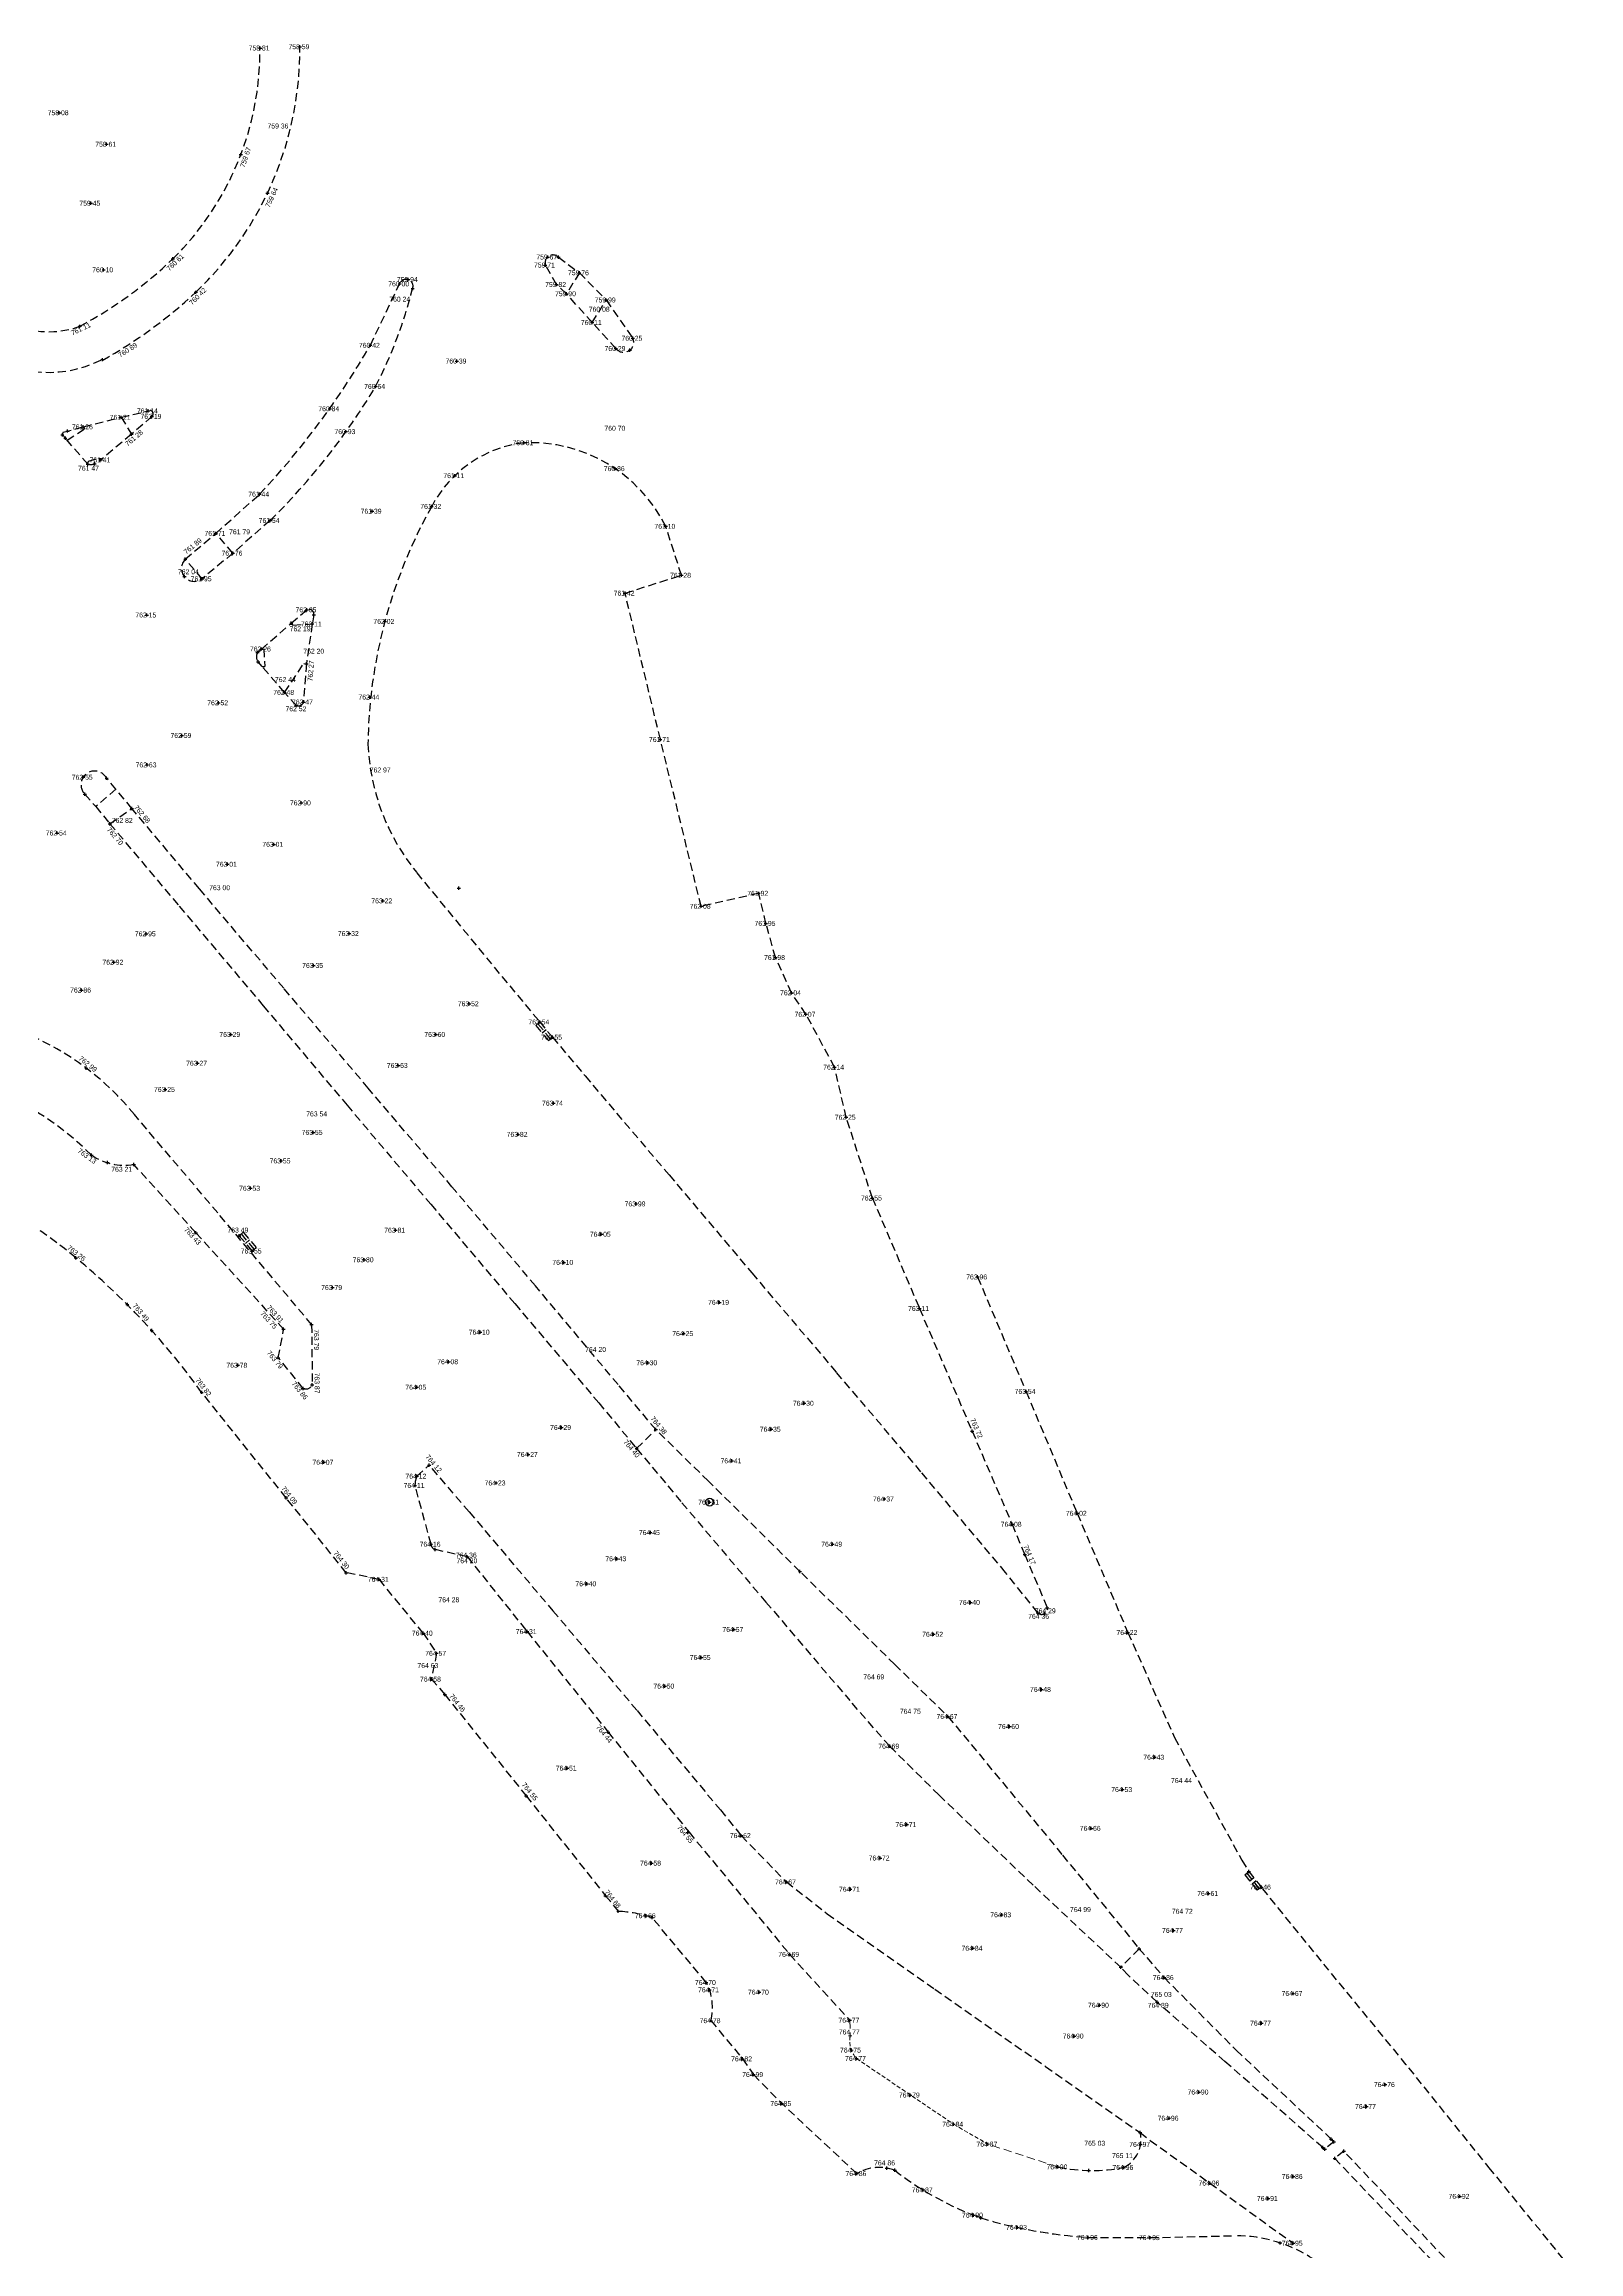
# Model space of a CAD drawing. Extents: x -1 to 212944, y -1 to 167548.
# Drawn here: x 170727.5 to 170845.4, y 133774.1 to 133943.7 of the extents above; entities that cross this region are included whole.
import ezdxf
from ezdxf.enums import TextEntityAlignment as Align

# ---------------------------------------------------------------- set-up
doc = ezdxf.new("R2010")
doc.units = 0
doc.header["$LTSCALE"] = 2.5
doc.header["$MEASUREMENT"] = 0
doc.header["$PDMODE"] = 2
doc.header["$PDSIZE"] = 0.125
doc.linetypes.add('HIDDEN', pattern=[0.375, 0.25, -0.125])
doc.linetypes.add('HIDDEN2', pattern=[0.1875, 0.125, -0.0625])
for name, color, linetype in [('1500-BK-6434-5-GOVA', 4, 'CONTINUOUS'), ('1500-BK-6434-5-PTS', 4, 'CONTINUOUS'), ('1501-8447-15-GOVA', 2, 'CONTINUOUS'), ('1501-8447-15-PTS', 7, 'CONTINUOUS'), ('1501-8447-16-GOVA', 2, 'CONTINUOUS'), ('1501-8447-16-PTS', 7, 'CONTINUOUS'), ('1501-8447-17-GOVA', 2, 'CONTINUOUS'), ('1501-8447-17-PTS', 7, 'CONTINUOUS'), ('1501-8447-17A-GOVA', 2, 'CONTINUOUS'), ('1501-8447-17A-PTS', 7, 'HIDDEN'), ('1501-8447-18A-GOVA', 2, 'CONTINUOUS'), ('1501-8447-18A-PTS', 7, 'CONTINUOUS'), ('2404', 210, 'HIDDEN'), ('2404-PL', 210, 'HIDDEN2'), ('2411', 212, 'CONTINUOUS'), ('2601', 32, 'CONTINUOUS'), ('4903', 152, 'HIDDEN')]:
    doc.layers.add(name, color=color, linetype=linetype)

msp = doc.modelspace()

# ---------------------------------------------------------------- linework, layer by layer
at = {"layer": '1500-BK-6434-5-PTS', "lineweight": 0}
for p in [(170789.44, 133790.73, 764.77), (170789.53, 133789.64, 764.75), (170789.92, 133789, 764.77), (170797.38, 133783.95, 764.84), (170800.01, 133782.42, 764.87)]:
    msp.add_point(p, dxfattribs=at)
at = {"layer": '1501-8447-15-PTS'}
for p in [(170764.38, 133913.07, 760.81), (170759.07, 133910.54, 761.11), (170771.39, 133911.08, 760.86), (170757.3, 133908.18, 761.32), (170775.28, 133906.65, 761.1), (170772.15, 133901.52, 761.42), (170776.48, 133902.89, 761.28), (170753.7, 133899.35, 762.02), (170740.94, 133893.1, 762.52), (170752.55, 133893.54, 762.44), (170738.12, 133890.59, 762.59), (170774.86, 133890.28, 761.71), (170735.44, 133888.33, 762.63), (170730.54, 133887.38, 762.55), (170732.34, 133887.31, 762.57), (170730.66, 133886.08, 762.57), (170734.28, 133884.98, 762.68), (170747.29, 133885.41, 762.9), (170728.54, 133883.1, 762.54), (170732.59, 133883.81, 762.7), (170745.17, 133882.23, 763.01), (170741.61, 133880.7, 763.01), (170753.54, 133877.89, 763.22), (170759.39, 133878.87, 763.43), (170782.41, 133878.47, 761.92), (170777.99, 133877.47, 762.08), (170782.97, 133876.16, 761.95), (170735.38, 133875.36, 762.95), (170750.97, 133875.38, 763.32), (170732.89, 133873.18, 762.92), (170748.23, 133872.93, 763.35), (170783.7, 133873.54, 761.98), (170730.41, 133871.04, 762.86), (170760.18, 133869.99, 763.52), (170784.93, 133870.83, 762.04), (170741.87, 133867.63, 763.29), (170757.61, 133867.63, 763.6), (170765.6, 133868.59, 763.54), (170786.04, 133869.18, 762.07), (170766.58, 133867.42, 763.55), (170730.78, 133865.04, 762.99), (170739.32, 133865.42, 763.27), (170754.73, 133865.25, 763.63), (170788.24, 133865.12, 762.14), (170736.85, 133863.41, 763.25), (170766.65, 133862.36, 763.74), (170789.13, 133861.27, 762.25), (170748.19, 133860.11, 763.55), (170763.93, 133859.96, 763.82), (170731.17, 133858.37, 763.13), (170732.41, 133857.79, 763.17), (170734.43, 133857.65, 763.21), (170745.73, 133857.92, 763.55), (170743.39, 133855.82, 763.53), (170772.99, 133854.62, 763.99), (170791.14, 133855.07, 762.55), (170739.18, 133852.41, 763.43), (170754.53, 133852.6, 763.81), (170742.51, 133852.18, 763.49), (170743.51, 133851, 763.55), (170770.32, 133852.29, 764.05), (170729.98, 133850.48, 763.26), (170752.11, 133850.33, 763.8), (170767.44, 133850.13, 764.1), (170749.69, 133848.2, 763.79), (170733.93, 133846.89, 763.49), (170779.4, 133847.06, 764.19), (170735.8, 133844.9, 763.62), (170745.93, 133845.01, 763.75), (170748.08, 133845.35, 763.79), (170761.02, 133844.77, 764.1), (170776.65, 133844.66, 764.25), (170742.41, 133842.23, 763.78), (170745.52, 133842.81, 763.79), (170758.6, 133842.5, 764.08), (170773.89, 133842.42, 764.3), (170748.13, 133840.73, 763.87), (170756.15, 133840.54, 764.05), (170739.64, 133840.15, 763.82), (170747.43, 133840.45, 763.86), (170785.91, 133839.31, 764.3), (170767.27, 133837.45, 764.29), (170774.51, 133837.29, 764.38), (170783.37, 133837.32, 764.35), (170773.04, 133835.84, 764.4), (170749.02, 133834.78, 764.07), (170756.16, 133833.71, 764.12), (170757.11, 133834.56, 764.12), (170764.72, 133835.38, 764.27), (170780.36, 133834.89, 764.41), (170746.12, 133832.05, 764.09), (170756.02, 133833, 764.11), (170762.24, 133833.19, 764.23), (170778.64, 133831.72, 764.61), (170792.06, 133831.96, 764.37), (170774.09, 133829.38, 764.45), (170757.25, 133828.49, 764.16), (170757.58, 133828.08, 764.15), (170760.02, 133827.52, 764.2), (170771.51, 133827.37, 764.43), (170788.09, 133828.49, 764.49), (170750.74, 133826.3, 764.3), (170753.27, 133825.79, 764.31), (170769.21, 133825.45, 764.4), (170785.58, 133826.39, 764.56), (170780.5, 133821.94, 764.57), (170756.65, 133821.66, 764.4), (170757.68, 133820.11, 764.57), (170777.99, 133819.79, 764.55), (170757.28, 133818.13, 764.58), (170758.31, 133816.94, 764.46), (170775.2, 133817.59, 764.5), (170764.55, 133809.17, 764.55), (170770.65, 133801.5, 764.68)]:
    msp.add_point(p, dxfattribs=at)
at = {"layer": '1501-8447-16-PTS'}
for p in [(170766.21, 133927.33, 759.67), (170767.04, 133927.31, 759.66), (170754.84, 133925.27, 760), (170755.5, 133925.6, 759.94), (170766.03, 133926.71, 759.71), (170768.64, 133926.12, 759.76), (170755.84, 133924.91, 760), (170766.89, 133925.22, 759.82), (170767.65, 133924.51, 759.9), (170770.7, 133924.03, 759.99), (170769.63, 133922.3, 760.11), (170752.59, 133920.55, 760.42), (170771.45, 133920.3, 760.29), (170772.52, 133920.17, 760.31), (170772.75, 133921.09, 760.25), (170759.24, 133919.34, 760.39), (170752.99, 133917.39, 760.64), (170735.54, 133915.51, 761.14), (170735.82, 133915.09, 761.19), (170749.47, 133915.68, 760.84), (170728.94, 133913.67, 761.31), (170729.17, 133913.42, 761.34), (170729.34, 133913.97, 761.28), (170730.55, 133914.29, 761.26), (170733.45, 133915.02, 761.21), (170734.25, 133913.72, 761.28), (170750.71, 133913.92, 760.93), (170731.9, 133911.75, 761.41), (170730.89, 133911.42, 761.47), (170731.41, 133911.44, 761.44), (170744.09, 133909.12, 761.44), (170744.89, 133907.1, 761.54), (170752.72, 133907.81, 761.39), (170740.73, 133906.11, 761.71), (170738.38, 133904.13, 761.89), (170742.04, 133904.59, 761.76), (170738.31, 133902.79, 762), (170739.67, 133902.62, 761.95), (170735.42, 133899.84, 762.15), (170747.72, 133900.24, 762.05), (170748.26, 133899.85, 762.05), (170746.52, 133899.22, 762.12), (170748.13, 133899.15, 762.11), (170743.93, 133896.96, 762.28), (170744.22, 133897.23, 762.26), (170743.98, 133896.25, 762.37), (170747.68, 133896.1, 762.27), (170746.01, 133893.9, 762.48), (170747.45, 133893.16, 762.47), (170746.9, 133892.89, 762.52), (170799.22, 133849.01, 762.96), (170794.76, 133846.59, 763.11), (170802.94, 133840.22, 763.54), (170798.8, 133837.17, 763.72), (170806.87, 133830.86, 764.02), (170801.87, 133830.02, 764.08), (170802.84, 133827.7, 764.17), (170798.67, 133824.02, 764.4), (170804.57, 133823.61, 764.29), (170803.84, 133823.22, 764.36), (170804.36, 133823.15, 764.33), (170764.63, 133821.78, 764.31), (170795.84, 133821.57, 764.52), (170810.76, 133821.71, 764.22), (170804.12, 133817.34, 764.48), (170796.94, 133815.26, 764.67), (170770.85, 133814.06, 764.44), (170801.67, 133814.49, 764.6), (170792.47, 133812.98, 764.69), (170812.82, 133812.13, 764.43), (170767.7, 133811.29, 764.51), (170810.36, 133809.65, 764.53), (170793.79, 133806.96, 764.71), (170807.94, 133806.67, 764.66), (170776.97, 133806.34, 764.55), (170781.07, 133806.11, 764.62), (170774.18, 133804, 764.58), (170791.73, 133804.39, 764.72), (170820.05, 133803.35, 764.44), (170784.54, 133802.55, 764.67), (170789.45, 133801.99, 764.71), (170816.96, 133801.67, 764.61), (170821.01, 133802.16, 764.46), (170771.63, 133800.3, 764.68), (170773.77, 133799.96, 764.66), (170774.22, 133799.82, 764.63), (170801.07, 133800.03, 764.83), (170814.26, 133798.83, 764.77), (170784.79, 133796.99, 764.69), (170798.86, 133797.46, 764.84), (170811.63, 133797.43, 764.86), (170778.39, 133794.83, 764.7), (170810.22, 133796, 764.86), (170813.55, 133795.21, 764.86), (170778.63, 133794.27, 764.71), (170782.46, 133794.09, 764.7), (170808.57, 133793.09, 764.9), (170813, 133793.33, 764.89), (170778.75, 133791.9, 764.78), (170789.41, 133791.93, 764.77), (170806.63, 133790.72, 764.9), (170781.17, 133788.97, 764.82), (170782.02, 133787.76, 764.99), (170784.18, 133785.54, 764.85), (170794.05, 133786.19, 764.79), (170789.95, 133780.16, 764.86), (170792.25, 133780.58, 764.86), (170792.86, 133780.42, 764.86), (170795.04, 133778.9, 764.87), (170798.9, 133776.97, 764.9)]:
    msp.add_point(p, dxfattribs=at)
at = {"layer": '1501-8447-17-PTS'}
for p in [(170744.12, 133943.38, 758.81), (170747.18, 133943.48, 758.59), (170728.69, 133938.41, 758.08), (170732.34, 133935.99, 758.61), (170742.65, 133935.19, 759.67), (170744.7, 133932.24, 759.64), (170731.12, 133931.46, 759.45), (170737.43, 133927.19, 760.61), (170732.11, 133926.35, 760.1), (170739.18, 133924.62, 760.42), (170730.28, 133922.01, 761.11), (170732.02, 133919.45, 760.89)]:
    msp.add_point(p, dxfattribs=at)
at = {"layer": '1501-8447-17A-PTS'}
for p in [(170811.71, 133783.31, 764.91), (170811.74, 133782.4, 764.97), (170825.72, 133782.16, 764.83), (170825.88, 133782.04, 764.81), (170826.38, 133782.8, 764.78), (170826.58, 133782.59, 764.76), (170826.64, 133781.33, 764.84), (170827.35, 133781.88, 764.78), (170805.39, 133780.67, 764.9), (170807.76, 133780.4, 764.91), (170810.45, 133780.63, 764.96), (170817.06, 133779.43, 764.96), (170799.46, 133776.76, 764.89), (170802.28, 133776.03, 764.93), (170807.72, 133775.26, 764.96), (170812.48, 133775.24, 764.95), (170822.45, 133774.83, 764.97), (170823.45, 133774.81, 764.95)]:
    msp.add_point(p, dxfattribs=at)
at = {"layer": '1501-8447-18A-PTS'}
for p in [(170823.44, 133793.99, 764.67), (170821.02, 133791.71, 764.77), (170816.22, 133786.42, 764.9), (170830.53, 133786.99, 764.76), (170829.08, 133785.31, 764.77), (170813.92, 133784.41, 764.96), (170823.45, 133779.94, 764.86), (170821.54, 133778.25, 764.91), (170836.26, 133778.41, 764.92)]:
    msp.add_point(p, dxfattribs=at)
at = {"layer": '2404'}
for p, q in [((170767.04, 133927.31), (170768.64, 133926.12)), ((170766.89, 133925.22), (170766.03, 133926.71)), ((170768.64, 133926.12), (170767.65, 133924.51)), ((170768.64, 133926.12), (170770.7, 133924.03)), ((170752.59, 133920.55), (170754.84, 133925.27)), ((170767.65, 133924.51), (170766.89, 133925.22)), ((170769.63, 133922.3), (170767.65, 133924.51)), ((170769.63, 133922.3), (170770.7, 133924.03)), ((170770.7, 133924.03), (170772.75, 133921.09)), ((170771.45, 133920.3), (170769.63, 133922.3)), ((170733.45, 133915.02), (170735.54, 133915.51)), ((170729.17, 133913.42), (170728.94, 133913.67)), ((170729, 133913.88), (170730.55, 133914.29)), ((170729.3, 133913.27), (170730.66, 133914.12)), ((170730.55, 133914.29), (170733.45, 133915.02)), ((170730.66, 133914.12), (170730.55, 133914.29)), ((170734.25, 133913.72), (170731.9, 133911.75)), ((170733.45, 133915.02), (170734.25, 133913.72)), ((170735.82, 133915.09), (170734.25, 133913.72)), ((170730.89, 133911.42), (170729.17, 133913.42)), ((170730.95, 133911.65), (170731.73, 133911.9)), ((170731.9, 133911.75), (170731.73, 133911.9)), ((170730.89, 133911.42), (170730.95, 133911.65)), ((170740.73, 133906.11), (170744.09, 133909.12)), ((170744.89, 133907.1), (170742.04, 133904.59)), ((170744.89, 133907.1), (170744.89, 133907.1)), ((170738.38, 133904.13), (170740.73, 133906.11)), ((170742.04, 133904.59), (170740.73, 133906.11)), ((170776.48, 133902.89), (170775.28, 133906.65)), ((170739.67, 133902.62), (170738.38, 133904.13)), ((170742.04, 133904.59), (170739.67, 133902.62)), ((170772.15, 133901.52), (170776.48, 133902.89)), ((170746.52, 133899.22), (170747.72, 133900.24)), ((170774.86, 133890.28), (170772.15, 133901.52)), ((170744.22, 133897.23), (170746.52, 133899.22)), ((170746.52, 133899.22), (170746.65, 133899.07)), ((170746.65, 133899.07), (170748.13, 133899.15)), ((170748.13, 133899.15), (170747.68, 133896.1)), ((170748.26, 133899.85), (170748.13, 133899.15)), ((170743.93, 133896.96), (170744.22, 133897.23)), ((170744.22, 133897.23), (170744.42, 133897.24)), ((170744.42, 133897.24), (170744.48, 133895.89)), ((170744.28, 133895.88), (170743.98, 133896.25)), ((170744.28, 133895.88), (170744.48, 133895.89)), ((170746.01, 133893.9), (170744.28, 133895.88)), ((170746.01, 133893.9), (170747.48, 133896.12)), ((170747.68, 133896.1), (170747.45, 133893.16)), ((170747.48, 133896.12), (170747.68, 133896.1)), ((170746.9, 133892.89), (170746.01, 133893.9)), ((170777.99, 133877.47), (170774.86, 133890.28)), ((170733.05, 133886.46), (170731.5, 133885.13)), ((170733.05, 133886.46), (170732.34, 133887.31)), ((170734.28, 133884.98), (170733.05, 133886.46)), ((170730.66, 133886.08), (170731.5, 133885.13)), ((170731.5, 133885.13), (170732.59, 133883.81)), ((170732.59, 133883.81), (170734.28, 133884.98)), ((170739.46, 133878.81), (170734.28, 133884.98)), ((170732.59, 133883.81), (170737.92, 133877.48)), ((170756.15, 133880.05), (170762.69, 133872.08)), ((170745.94, 133871.18), (170739.46, 133878.81)), ((170782.41, 133878.47), (170777.99, 133877.47)), ((170782.97, 133876.16), (170782.41, 133878.47)), ((170737.92, 133877.48), (170744.37, 133869.83)), ((170783.7, 133873.54), (170782.97, 133876.16)), ((170784.93, 133870.83), (170783.7, 133873.54)), ((170752.43, 133863.5), (170745.94, 133871.18)), ((170762.69, 133872.08), (170765.6, 133868.59)), ((170744.37, 133869.83), (170750.8, 133862.21)), ((170786.04, 133869.18), (170784.93, 133870.83)), ((170788.24, 133865.12), (170786.04, 133869.18)), ((170766.58, 133867.42), (170769.08, 133864.45)), ((170769.08, 133864.45), (170775.53, 133856.84)), ((170789.13, 133861.27), (170788.24, 133865.12)), ((170758.86, 133855.93), (170752.43, 133863.5)), ((170740.87, 133853.93), (170734.47, 133861.48)), ((170750.8, 133862.21), (170757.23, 133854.59)), ((170791.14, 133855.07), (170789.13, 133861.27)), ((170739.18, 133852.41), (170734.43, 133857.65)), ((170765.27, 133848.32), (170758.86, 133855.93)), ((170775.53, 133856.84), (170781.88, 133849.32)), ((170757.23, 133854.59), (170763.68, 133846.96)), ((170791.14, 133855.07), (170794.76, 133846.59)), ((170748.08, 133845.35), (170740.87, 133853.93)), ((170745.93, 133845.01), (170739.18, 133852.41)), ((170781.88, 133849.32), (170788.39, 133841.68)), ((170771.62, 133840.74), (170765.27, 133848.32)), ((170799.22, 133849.01), (170802.94, 133840.22)), ((170763.68, 133846.96), (170770.13, 133839.34)), ((170794.76, 133846.59), (170798.8, 133837.17)), ((170745.52, 133842.81), (170745.93, 133845.01)), ((170748.08, 133845.35), (170748.13, 133840.73)), ((170747.43, 133840.45), (170745.52, 133842.81)), ((170774.51, 133837.29), (170771.62, 133840.74)), ((170794.87, 133834.05), (170788.39, 133841.68)), ((170746.12, 133832.05), (170739.64, 133840.15)), ((170770.13, 133839.34), (170773.04, 133835.84)), ((170802.94, 133840.22), (170806.87, 133830.86)), ((170773.04, 133835.84), (170774.51, 133837.29)), ((170778.55, 133833.33), (170774.51, 133837.29)), ((170773.04, 133835.84), (170776.52, 133831.67)), ((170798.8, 133837.17), (170801.87, 133830.02)), ((170756.16, 133833.71), (170757.11, 133834.56)), ((170760.18, 133830.97), (170757.11, 133834.56)), ((170801.37, 133826.32), (170794.87, 133834.05)), ((170757.25, 133828.49), (170756.02, 133833)), ((170756.16, 133833.71), (170756.16, 133833.71)), ((170785.58, 133826.39), (170778.55, 133833.33)), ((170750.74, 133826.3), (170746.12, 133832.05)), ((170760.18, 133830.97), (170766.61, 133823.38)), ((170776.52, 133831.67), (170782.96, 133824.05)), ((170806.87, 133830.86), (170810.76, 133821.71)), ((170801.87, 133830.02), (170802.84, 133827.7)), ((170760.02, 133827.52), (170757.58, 133828.08)), ((170760.02, 133827.54), (170764.63, 133821.78)), ((170802.84, 133827.7), (170804.57, 133823.61)), ((170753.27, 133825.79), (170750.74, 133826.3)), ((170756.65, 133821.66), (170753.27, 133825.79)), ((170792.86, 133819.26), (170785.58, 133826.39)), ((170803.84, 133823.22), (170801.37, 133826.32)), ((170782.96, 133824.05), (170789.41, 133816.48)), ((170766.61, 133823.38), (170773.07, 133815.72)), ((170756.65, 133821.66), (170757.68, 133820.11)), ((170764.63, 133821.78), (170770.85, 133814.06)), ((170810.76, 133821.71), (170814.34, 133813.64)), ((170757.68, 133820.11), (170757.28, 133818.13)), ((170792.86, 133819.26), (170796.94, 133815.26)), ((170757.28, 133818.13), (170758.31, 133816.94)), ((170758.31, 133816.94), (170764.55, 133809.17)), ((170773.07, 133815.72), (170779.47, 133808.09)), ((170792.47, 133812.98), (170789.41, 133816.48)), ((170796.94, 133815.26), (170799.33, 133812.38)), ((170770.85, 133814.06), (170777.07, 133806.37)), ((170814.34, 133813.64), (170819.52, 133804.22)), ((170796.26, 133809.22), (170792.47, 133812.98)), ((170799.33, 133812.38), (170805.74, 133804.62)), ((170764.55, 133809.17), (170770.65, 133801.5)), ((170803.49, 133802.3), (170796.26, 133809.22)), ((170779.47, 133808.09), (170781.07, 133806.11)), ((170777.07, 133806.37), (170784.79, 133796.99)), ((170781.07, 133806.11), (170784.54, 133802.55)), ((170805.74, 133804.62), (170811.63, 133797.43)), ((170819.52, 133804.22), (170820.05, 133803.35)), ((170784.54, 133802.55), (170787.68, 133800.11)), ((170810.22, 133796), (170803.49, 133802.3)), ((170825.63, 133796.46), (170821.01, 133802.16)), ((170770.65, 133801.5), (170771.63, 133800.3)), ((170787.68, 133800.11), (170795.93, 133794.32)), ((170778.39, 133794.83), (170774.22, 133799.82)), ((170784.79, 133796.99), (170789.41, 133791.93)), ((170811.63, 133797.43), (170810.22, 133796)), ((170811.63, 133797.43), (170812.21, 133796.74)), ((170812.21, 133796.74), (170813.55, 133795.21)), ((170810.79, 133795.4), (170810.22, 133796)), ((170813, 133793.33), (170810.79, 133795.4)), ((170813.55, 133795.21), (170819.08, 133789.63)), ((170832.14, 133788.52), (170825.63, 133796.46)), ((170795.93, 133794.32), (170804.44, 133788.39)), ((170818.21, 133788.77), (170813, 133793.33)), ((170778.75, 133791.9), (170778.75, 133791.9)), ((170778.75, 133791.9), (170778.75, 133791.9)), ((170778.75, 133791.9), (170781.17, 133788.97)), ((170781.17, 133788.97), (170782.02, 133787.76)), ((170804.44, 133788.39), (170811.71, 133783.31)), ((170825.72, 133782.16), (170818.21, 133788.77)), ((170819.08, 133789.63), (170826.38, 133782.8)), ((170838.61, 133780.48), (170832.14, 133788.52)), ((170782.02, 133787.76), (170784.18, 133785.54)), ((170789.95, 133780.16), (170784.18, 133785.54)), ((170811.71, 133783.31), (170812.48, 133782.7)), ((170812.48, 133782.7), (170817.06, 133779.43)), ((170825.88, 133782.04), (170825.72, 133782.16)), ((170826.58, 133782.59), (170825.88, 133782.04)), ((170826.38, 133782.8), (170826.58, 133782.59)), ((170827.35, 133781.88), (170826.64, 133781.33)), ((170826.64, 133781.33), (170839.52, 133767.79)), ((170840.21, 133768.25), (170827.35, 133781.88)), ((170845.39, 133772.14), (170838.61, 133780.48)), ((170817.06, 133779.43), (170823.45, 133774.81)), ((170799.46, 133776.76), (170798.9, 133776.97)), ((170807.72, 133775.26), (170812.48, 133775.24)), ((170812.48, 133775.24), (170819.04, 133775.39))]:
    msp.add_line(p, q, dxfattribs=at)
at = {"layer": '2404', "lineweight": 0}
for p, q in [((170789.41, 133791.93), (170789.44, 133790.73)), ((170805.39, 133780.67), (170800.01, 133782.42))]:
    msp.add_line(p, q, dxfattribs=at)
at = {"layer": '2404'}
for centre, radius, start, end in [((170721.66, 133943.18), 22.46, 314.5998, 0.4976), ((170721.47, 133943.26), 25.71, 313.5369, 0.4919), ((170714.93, 133950.73), 32.56, 298.1306, 313.7142), ((170766.61, 133926.88), 0.608, 45.5217, 195.904), ((170755.34, 133925.09), 0.531, 339.868, 160.5342), ((170727.92, 133928.34), 6.75, 221.986, 290.4536), ((170714.32, 133951.21), 36.4, 299.0722, 313.0753), ((170722.04, 133933.42), 34.85, 332.6192, 345.8685), ((170727.87, 133927.59), 9.12, 227.4554, 297.0069), ((170699.76, 133950.96), 60.95, 316.6534, 330.0734), ((170772.05, 133920.78), 0.767, 218.3958, 24.1777), ((170708.04, 133944.44), 52.47, 314.622, 328.9604), ((170735.67, 133915.29), 0.253, 306.8251, 120.555), ((170729.23, 133913.7), 0.289, 142.547, 186.6599), ((170765.51, 133903.87), 9.27, 96.9778, 152.2862), ((170764.86, 133901.42), 11.66, 26.637, 92.3676), ((170731.11, 133912.46), 1.06, 257.9769, 318.2109), ((170790.59, 133889.46), 38.19, 150.6476, 179.2943), ((170739.08, 133903.42), 0.996, 134.6421, 306.3727), ((170747.87, 133899.89), 0.387, 354.7922, 113.5325), ((170744.47, 133896.64), 0.629, 149.6026, 218.4539), ((170747.06, 133893.26), 0.405, 246.981, 345.3127), ((170769.1, 133890.62), 16.71, 182.3551, 219.2139), ((170731.42, 133886.81), 1.05, 28.7085, 223.7104), ((170718.05, 133848.15), 21.15, 39.0664, 67.4151), ((170715.36, 133842.68), 22.27, 44.7767, 105.2552), ((170733.73, 133862.23), 4.64, 236.4428, 278.6485), ((170703.8, 133818.78), 41.11, 50.4466, 63.0533), ((170695.38, 133808.44), 54.44, 35.6175, 50.5432), ((170747.63, 133840.96), 0.551, 248.6492, 334.9537), ((170757.7, 133833.04), 1.68, 156.4202, 181.2705), ((170757.73, 133828.54), 0.488, 186.1704, 251.4892), ((170804.15, 133823.53), 0.432, 224.9841, 11.2423), ((170771.27, 133791.13), 9.17, 71.2467, 87.7545), ((170774.61, 133792.88), 4.25, 346.7046, 27.3047), ((170809.36, 133782.78), 2.41, 296.8462, 12.7927), ((170791.68, 133777.18), 3.45, 70.0597, 120.1517), ((170807.67, 133799.34), 24.03, 231.9443, 248.5863), ((170808.02, 133793.21), 12.82, 258.1607, 280.9334), ((170810.22, 133812.5), 37.33, 253.2504, 266.1643), ((170818.98, 133764.39), 11, 56.4704, 89.7125)]:
    msp.add_arc(centre, radius, start, end, dxfattribs=at)
at = {"layer": '2404-PL', "lineweight": 0}
for p, q in [((170789.92, 133789), (170797.38, 133783.95)), ((170797.38, 133783.95), (170800.01, 133782.42))]:
    msp.add_line(p, q, dxfattribs=at)
msp.add_arc((170791.4, 133790.34), 2, 168.8701, 222.144, dxfattribs=at)
at = {"layer": '2411'}
msp.add_circle((170778.64, 133831.72, 764.61), 0.3, dxfattribs=at)
at = {"layer": '2601'}
msp.add_line((170825.88, 133782.04), (170825.88, 133782.04), dxfattribs=at)
at = {"layer": '4903'}
for p, q in [((170765.29, 133868.33), (170765.6, 133868.59)), ((170765.29, 133868.33), (170766.27, 133867.16)), ((170765.45, 133868.46), (170766.43, 133867.29)), ((170765.6, 133868.59), (170766.58, 133867.42)), ((170765.78, 133867.75), (170766.09, 133868.01)), ((170766.27, 133867.16), (170766.58, 133867.42)), ((170742.51, 133852.18), (170742.82, 133852.44)), ((170742.51, 133852.18), (170743.51, 133851)), ((170742.66, 133852.31), (170743.66, 133851.13)), ((170742.82, 133852.44), (170743.82, 133851.26)), ((170743.32, 133851.85), (170743.01, 133851.59)), ((170743.82, 133851.26), (170743.51, 133851)), ((170819.74, 133803.1), (170820.05, 133803.35)), ((170820.05, 133803.35), (170821.01, 133802.16)), ((170819.74, 133803.1), (170820.7, 133801.91)), ((170819.89, 133803.22), (170820.85, 133802.03)), ((170820.44, 133802.87), (170820.12, 133802.62)), ((170820.62, 133802.64), (170820.31, 133802.39)), ((170821.01, 133802.16), (170820.7, 133801.91))]:
    msp.add_line(p, q, dxfattribs=at)

# ---------------------------------------------------------------- texts
at = {"layer": '1500-BK-6434-5-GOVA', "lineweight": 0}
for s, p in [('764 77 ', (170789.44, 133791.03, 764.77)), ('764 75 ', (170789.53, 133789.64, 764.75)), ('764 77 ', (170789.92, 133789, 764.77)), ('764 84 ', (170797.38, 133783.95, 764.84)), ('764 87 ', (170800.01, 133782.42, 764.87))]:
    msp.add_text(s, height=0.38, dxfattribs=at).set_placement(p, align=Align.MIDDLE)
at = {"layer": '1501-8447-15-GOVA'}
for s, p in [('760 81 ', (170764.38, 133913.07, 760.81)), ('761 11 ', (170759.07, 133910.54, 761.11)), ('760 86 ', (170771.39, 133911.08, 760.86)), ('761 32 ', (170757.3, 133908.18, 761.32)), ('761 10 ', (170775.28, 133906.65, 761.1)), ('761 42 ', (170772.15, 133901.52, 761.42)), ('761 28 ', (170776.48, 133902.89, 761.28)), ('762 02 ', (170753.7, 133899.35, 762.02)), ('762 52 ', (170740.94, 133893.1, 762.52)), ('762 44 ', (170752.55, 133893.54, 762.44)), ('762 59 ', (170738.12, 133890.59, 762.59)), ('761 71 ', (170774.86, 133890.28, 761.71)), ('762 63 ', (170735.44, 133888.33, 762.63)), ('762 97 ', (170753.42, 133887.94, 762.97)), ('762 55 ', (170730.54, 133887.38, 762.55)), ('762 90 ', (170747.29, 133885.41, 762.9)), ('762 54 ', (170728.54, 133883.1, 762.54)), ('762 82 ', (170733.61, 133884.07, 762.82)), ('763 01 ', (170745.17, 133882.23, 763.01)), ('763 01 ', (170741.61, 133880.7, 763.01)), ('763 00 ', (170741.09, 133878.9, 763)), ('763 22 ', (170753.54, 133877.89, 763.22)), ('761 92 ', (170782.41, 133878.47, 761.92)), ('762 08 ', (170777.99, 133877.47, 762.08)), ('761 95 ', (170782.97, 133876.16, 761.95)), ('762 95 ', (170735.38, 133875.36, 762.95)), ('763 32 ', (170750.97, 133875.38, 763.32)), ('762 92 ', (170732.89, 133873.18, 762.92)), ('763 35 ', (170748.23, 133872.93, 763.35)), ('761 98 ', (170783.7, 133873.54, 761.98)), ('762 86 ', (170730.41, 133871.04, 762.86)), ('763 52 ', (170760.18, 133869.99, 763.52)), ('762 04 ', (170784.93, 133870.83, 762.04)), ('763 29 ', (170741.87, 133867.63, 763.29)), ('763 60 ', (170757.61, 133867.63, 763.6)), ('763 54 ', (170765.6, 133868.59, 763.54)), ('762 07 ', (170786.04, 133869.18, 762.07)), ('763 55 ', (170766.58, 133867.42, 763.55)), ('763 27 ', (170739.32, 133865.42, 763.27)), ('763 63 ', (170754.73, 133865.25, 763.63)), ('762 14 ', (170788.24, 133865.12, 762.14)), ('763 25 ', (170736.85, 133863.41, 763.25)), ('763 54 ', (170748.54, 133861.53, 763.54)), ('763 74 ', (170766.65, 133862.36, 763.74)), ('762 25 ', (170789.13, 133861.27, 762.25)), ('763 55 ', (170748.19, 133860.11, 763.55)), ('763 82 ', (170763.93, 133859.96, 763.82)), ('763 55 ', (170745.73, 133857.92, 763.55)), ('763 21 ', (170733.57, 133857.28, 763.21)), ('763 53 ', (170743.39, 133855.82, 763.53)), ('763 99 ', (170772.99, 133854.62, 763.99)), ('762 55 ', (170791.14, 133855.07, 762.55)), ('763 49 ', (170742.49, 133852.61, 763.49)), ('763 81 ', (170754.53, 133852.6, 763.81)), ('764 05 ', (170770.32, 133852.29, 764.05)), ('763 55 ', (170743.51, 133851, 763.55)), ('763 80 ', (170752.11, 133850.33, 763.8)), ('764 10 ', (170767.44, 133850.13, 764.1)), ('763 79 ', (170749.69, 133848.2, 763.79)), ('764 19 ', (170779.4, 133847.06, 764.19)), ('764 10 ', (170761.02, 133844.77, 764.1)), ('764 25 ', (170776.65, 133844.66, 764.25)), ('763 78 ', (170742.41, 133842.23, 763.78)), ('764 08 ', (170758.6, 133842.5, 764.08)), ('764 20 ', (170769.96, 133843.44, 764.2)), ('764 30 ', (170773.89, 133842.42, 764.3)), ('764 05 ', (170756.15, 133840.54, 764.05)), ('764 30 ', (170785.91, 133839.31, 764.3)), ('764 29 ', (170767.27, 133837.45, 764.29)), ('764 35 ', (170783.37, 133837.32, 764.35)), ('764 27 ', (170764.72, 133835.38, 764.27)), ('764 07 ', (170749.02, 133834.78, 764.07)), ('764 12 ', (170756.16, 133833.71, 764.12)), ('764 41 ', (170780.36, 133834.89, 764.41)), ('764 11 ', (170756.02, 133833, 764.11)), ('764 23 ', (170762.24, 133833.19, 764.23)), ('764 37 ', (170792.06, 133831.96, 764.37)), ('764 61 ', (170778.64, 133831.72, 764.61)), ('764 45 ', (170774.09, 133829.38, 764.45)), ('764 16 ', (170757.25, 133828.49, 764.16)), ('764 36 ', (170760.03, 133827.65, 764.36)), ('764 20 ', (170760.08, 133827.22, 764.2)), ('764 43 ', (170771.51, 133827.37, 764.43)), ('764 49 ', (170788.09, 133828.49, 764.49)), ('764 31 ', (170753.27, 133825.79, 764.31)), ('764 40 ', (170769.21, 133825.45, 764.4)), ('764 28 ', (170758.69, 133824.22, 764.28)), ('764 57 ', (170780.5, 133821.94, 764.57)), ('764 40 ', (170756.65, 133821.66, 764.4)), ('764 57 ', (170757.68, 133820.11, 764.57)), ('764 63 ', (170757.08, 133819.17, 764.63)), ('764 55 ', (170777.99, 133819.79, 764.55)), ('764 58 ', (170757.28, 133818.13, 764.58)), ('764 50 ', (170775.2, 133817.59, 764.5))]:
    msp.add_text(s, height=0.38, dxfattribs=at).set_placement(p, align=Align.MIDDLE)
for s, rotation, p in [('762 68 ', 310.015, (170735.12, 133884.5, 762.68)), ('762 70 ', 310.015, (170733.04, 133882.79, 762.7)), ('762 99 ', 321.2484, (170730.96, 133865.32, 762.99)), ('763 13 ', 323.9726, (170730.9, 133858.25, 763.13)), ('763 43 ', 312.3699, (170738.99, 133852.1, 763.43)), ('763 26 ', 322.3777, (170730.08, 133850.79, 763.26)), ('763 49 ', 311.0884, (170735.02, 133846.24, 763.49)), ('763 75 ', 312.3699, (170744.84, 133845.65, 763.75)), ('763 91 ', 312.3699, (170745.34, 133846.11, 763.91)), ('763 79 ', 270.6201, (170748.45, 133844.12, 763.79)), ('763 79 ', 308.984, (170745.31, 133842.6, 763.79)), ('763 82 ', 307.5906, (170739.82, 133840.5, 763.82)), ('763 86 ', 308.984, (170747.22, 133840.24, 763.86)), ('763 87 ', 270.6201, (170748.5, 133840.79, 763.87)), ('764 38 ', 309.7411, (170774.78, 133837.56, 764.38)), ('764 40 ', 309.7411, (170772.7, 133835.77, 764.4)), ('764 12 ', 310.0412, (170757.5, 133834.63, 764.12)), ('764 09 ', 308.7811, (170746.42, 133832.19, 764.09)), ('764 30 ', 308.7811, (170750.42, 133827.22, 764.3)), ('764 46 ', 308.7676, (170759.32, 133816.25, 764.46)), ('764 55 ', 308.4955, (170764.88, 133809.44, 764.55)), ('764 68 ', 308.4955, (170771.25, 133801.19, 764.68))]:
    msp.add_text(s, height=0.38, rotation=rotation, dxfattribs=at).set_placement(p, align=Align.MIDDLE)
at = {"layer": '1501-8447-16-GOVA'}
for s, p in [('759 67 ', (170766.21, 133927.33, 759.67)), ('760 00 ', (170754.84, 133925.27, 760)), ('759 94 ', (170755.5, 133925.6, 759.94)), ('759 71 ', (170766.03, 133926.71, 759.71)), ('759 82 ', (170766.89, 133925.22, 759.82)), ('759 76 ', (170768.64, 133926.12, 759.76)), ('760 24 ', (170754.92, 133924.09, 760.24)), ('759 90 ', (170767.65, 133924.51, 759.9)), ('759 99 ', (170770.7, 133924.03, 759.99)), ('760 11 ', (170769.63, 133922.3, 760.11)), ('760 08 ', (170770.24, 133923.32, 760.08)), ('760 42 ', (170752.59, 133920.55, 760.42)), ('760 29 ', (170771.45, 133920.3, 760.29)), ('760 25 ', (170772.75, 133921.09, 760.25)), ('760 39 ', (170759.24, 133919.34, 760.39)), ('760 64 ', (170752.99, 133917.39, 760.64)), ('761 21 ', (170733.45, 133915.02, 761.21)), ('761 14 ', (170735.54, 133915.51, 761.14)), ('761 19 ', (170735.82, 133915.09, 761.19)), ('760 84 ', (170749.47, 133915.68, 760.84)), ('761 26 ', (170730.55, 133914.29, 761.26)), ('760 93 ', (170750.71, 133913.92, 760.93)), ('760 70 ', (170771.44, 133914.18, 760.7)), ('761 41 ', (170731.9, 133911.75, 761.41)), ('761 47 ', (170731.02, 133911.11, 761.47)), ('761 44 ', (170744.09, 133909.12, 761.44)), ('761 54 ', (170744.89, 133907.1, 761.54)), ('761 39 ', (170752.72, 133907.81, 761.39)), ('761 71 ', (170740.73, 133906.11, 761.71)), ('761 79 ', (170742.62, 133906.23, 761.79)), ('762 04 ', (170738.69, 133903.16, 762.04)), ('761 76 ', (170742.04, 133904.59, 761.76)), ('761 95 ', (170739.67, 133902.62, 761.95)), ('762 15 ', (170735.42, 133899.84, 762.15)), ('762 05 ', (170747.72, 133900.24, 762.05)), ('762 19 ', (170747.27, 133898.78, 762.19)), ('762 11 ', (170748.13, 133899.15, 762.11)), ('762 26 ', (170744.22, 133897.23, 762.26)), ('762 20 ', (170748.32, 133897.06, 762.2)), ('762 44 ', (170746.14, 133894.88, 762.44)), ('762 48 ', (170746.01, 133893.9, 762.48)), ('762 47 ', (170747.45, 133893.16, 762.47)), ('762 52 ', (170746.95, 133892.64, 762.52)), ('762 96 ', (170799.22, 133849.01, 762.96)), ('763 11 ', (170794.76, 133846.59, 763.11)), ('763 54 ', (170802.94, 133840.22, 763.54)), ('764 02 ', (170806.87, 133830.86, 764.02)), ('764 08 ', (170801.87, 133830.02, 764.08)), ('764 40 ', (170798.67, 133824.02, 764.4)), ('764 31 ', (170764.63, 133821.78, 764.31)), ('764 36 ', (170803.98, 133822.95, 764.36)), ('764 29 ', (170804.49, 133823.37, 764.29)), ('764 52 ', (170795.84, 133821.57, 764.52)), ('764 22 ', (170810.76, 133821.71, 764.22)), ('764 69 ', (170791.32, 133818.3, 764.69)), ('764 48 ', (170804.12, 133817.34, 764.48)), ('764 75 ', (170794.13, 133815.66, 764.75)), ('764 67 ', (170796.94, 133815.26, 764.67)), ('764 60 ', (170801.67, 133814.49, 764.6)), ('764 69 ', (170792.47, 133812.98, 764.69)), ('764 43 ', (170812.82, 133812.13, 764.43)), ('764 51 ', (170767.7, 133811.29, 764.51)), ('764 44 ', (170814.95, 133810.34, 764.44)), ('764 53 ', (170810.36, 133809.65, 764.53)), ('764 71 ', (170793.79, 133806.96, 764.71)), ('764 66 ', (170807.94, 133806.67, 764.66)), ('764 62 ', (170781.07, 133806.11, 764.62)), ('764 58 ', (170774.18, 133804, 764.58)), ('764 72 ', (170791.73, 133804.39, 764.72)), ('764 67 ', (170784.54, 133802.55, 764.67)), ('764 71 ', (170789.45, 133801.99, 764.71)), ('764 61 ', (170816.96, 133801.67, 764.61)), ('764 46 ', (170821.01, 133802.16, 764.46)), ('764 66 ', (170773.77, 133799.96, 764.66)), ('764 83 ', (170801.07, 133800.03, 764.83)), ('764 99 ', (170807.19, 133800.43, 764.99)), ('764 72 ', (170815.01, 133800.3, 764.72)), ('764 77 ', (170814.26, 133798.83, 764.77)), ('764 69 ', (170784.79, 133796.99, 764.69)), ('764 84 ', (170798.86, 133797.46, 764.84)), ('764 70 ', (170778.39, 133794.83, 764.7)), ('764 86 ', (170813.55, 133795.21, 764.86)), ('764 71 ', (170778.63, 133794.27, 764.71)), ('764 70 ', (170782.46, 133794.09, 764.7)), ('764 90 ', (170808.57, 133793.09, 764.9)), ('764 89 ', (170813.16, 133793.08, 764.89)), ('765 03 ', (170813.4, 133793.92, 765.03)), ('764 78 ', (170778.75, 133791.9, 764.78)), ('764 77 ', (170789.41, 133791.93, 764.77)), ('764 90 ', (170806.63, 133790.72, 764.9)), ('764 82 ', (170781.17, 133788.97, 764.82)), ('764 99 ', (170782.02, 133787.76, 764.99)), ('764 79 ', (170794.05, 133786.19, 764.79)), ('764 85 ', (170784.18, 133785.54, 764.85)), ('764 86 ', (170789.95, 133780.16, 764.86)), ('764 86 ', (170792.15, 133780.98, 764.86)), ('764 87 ', (170795.04, 133778.9, 764.87)), ('764 90 ', (170798.9, 133776.97, 764.9))]:
    msp.add_text(s, height=0.38, dxfattribs=at).set_placement(p, align=Align.MIDDLE)
for s, rotation, p in [('761 28 ', 40.2969, (170734.5, 133913.48, 761.28)), ('761 89 ', 38.9738, (170739.01, 133905.18, 761.89)), ('762 27 ', 85.5268, (170748.02, 133895.62, 762.27)), ('763 72 ', 293.2373, (170799.17, 133837.32, 763.72)), ('764 17 ', 292.9275, (170803.24, 133827.61, 764.17)), ('764 44 ', 308.9674, (170770.6, 133813.87, 764.44)), ('764 55 ', 309.4553, (170776.82, 133806.17, 764.55))]:
    msp.add_text(s, height=0.38, rotation=rotation, dxfattribs=at).set_placement(p, align=Align.MIDDLE)
at = {"layer": '1501-8447-17-GOVA'}
for s, p in [('758 81 ', (170744.12, 133943.38, 758.81)), ('758 59 ', (170747.18, 133943.48, 758.59)), ('758 08 ', (170728.69, 133938.41, 758.08)), ('759 36 ', (170745.57, 133937.39, 759.36)), ('758 61 ', (170732.34, 133935.99, 758.61)), ('759 45 ', (170731.12, 133931.46, 759.45)), ('760 10 ', (170732.11, 133926.35, 760.1))]:
    msp.add_text(s, height=0.38, dxfattribs=at).set_placement(p, align=Align.MIDDLE)
for s, rotation, p in [('759 67 ', 71.5651, (170743.03, 133935.06, 759.67)), ('759 64 ', 65.1795, (170745.04, 133931.97, 759.64)), ('760 61 ', 43.3153, (170737.66, 133926.97, 760.61)), ('760 42 ', 45, (170739.39, 133924.36, 760.42)), ('761 11 ', 25.3159, (170730.42, 133921.84, 761.11)), ('760 89 ', 32.6935, (170734.02, 133920.23, 760.89))]:
    msp.add_text(s, height=0.38, rotation=rotation, dxfattribs=at).set_placement(p, align=Align.MIDDLE)
at = {"layer": '1501-8447-17A-GOVA'}
for s, p in [('765 03 ', (170808.29, 133782.49, 765.03)), ('765 11 ', (170810.42, 133781.54, 765.11)), ('764 97 ', (170811.74, 133782.4, 764.97)), ('764 90 ', (170805.39, 133780.67, 764.9)), ('764 96 ', (170810.45, 133780.63, 764.96)), ('764 96 ', (170817.06, 133779.43, 764.96)), ('764 93 ', (170802.28, 133776.03, 764.93)), ('764 96 ', (170807.72, 133775.26, 764.96)), ('764 95 ', (170812.48, 133775.24, 764.95)), ('764 95 ', (170823.45, 133774.81, 764.95))]:
    msp.add_text(s, height=0.38, dxfattribs=at).set_placement(p, align=Align.MIDDLE)
at = {"layer": '1501-8447-18A-GOVA'}
for s, p in [('764 67 ', (170823.44, 133793.99, 764.67)), ('764 77 ', (170821.02, 133791.71, 764.77)), ('764 90 ', (170816.22, 133786.42, 764.9)), ('764 76 ', (170830.53, 133786.99, 764.76)), ('764 77 ', (170829.08, 133785.31, 764.77)), ('764 96 ', (170813.92, 133784.41, 764.96)), ('764 86 ', (170823.45, 133779.94, 764.86)), ('764 91 ', (170821.54, 133778.25, 764.91)), ('764 92 ', (170836.26, 133778.41, 764.92))]:
    msp.add_text(s, height=0.38, dxfattribs=at).set_placement(p, align=Align.MIDDLE)

doc.saveas('drawing.dxf')
